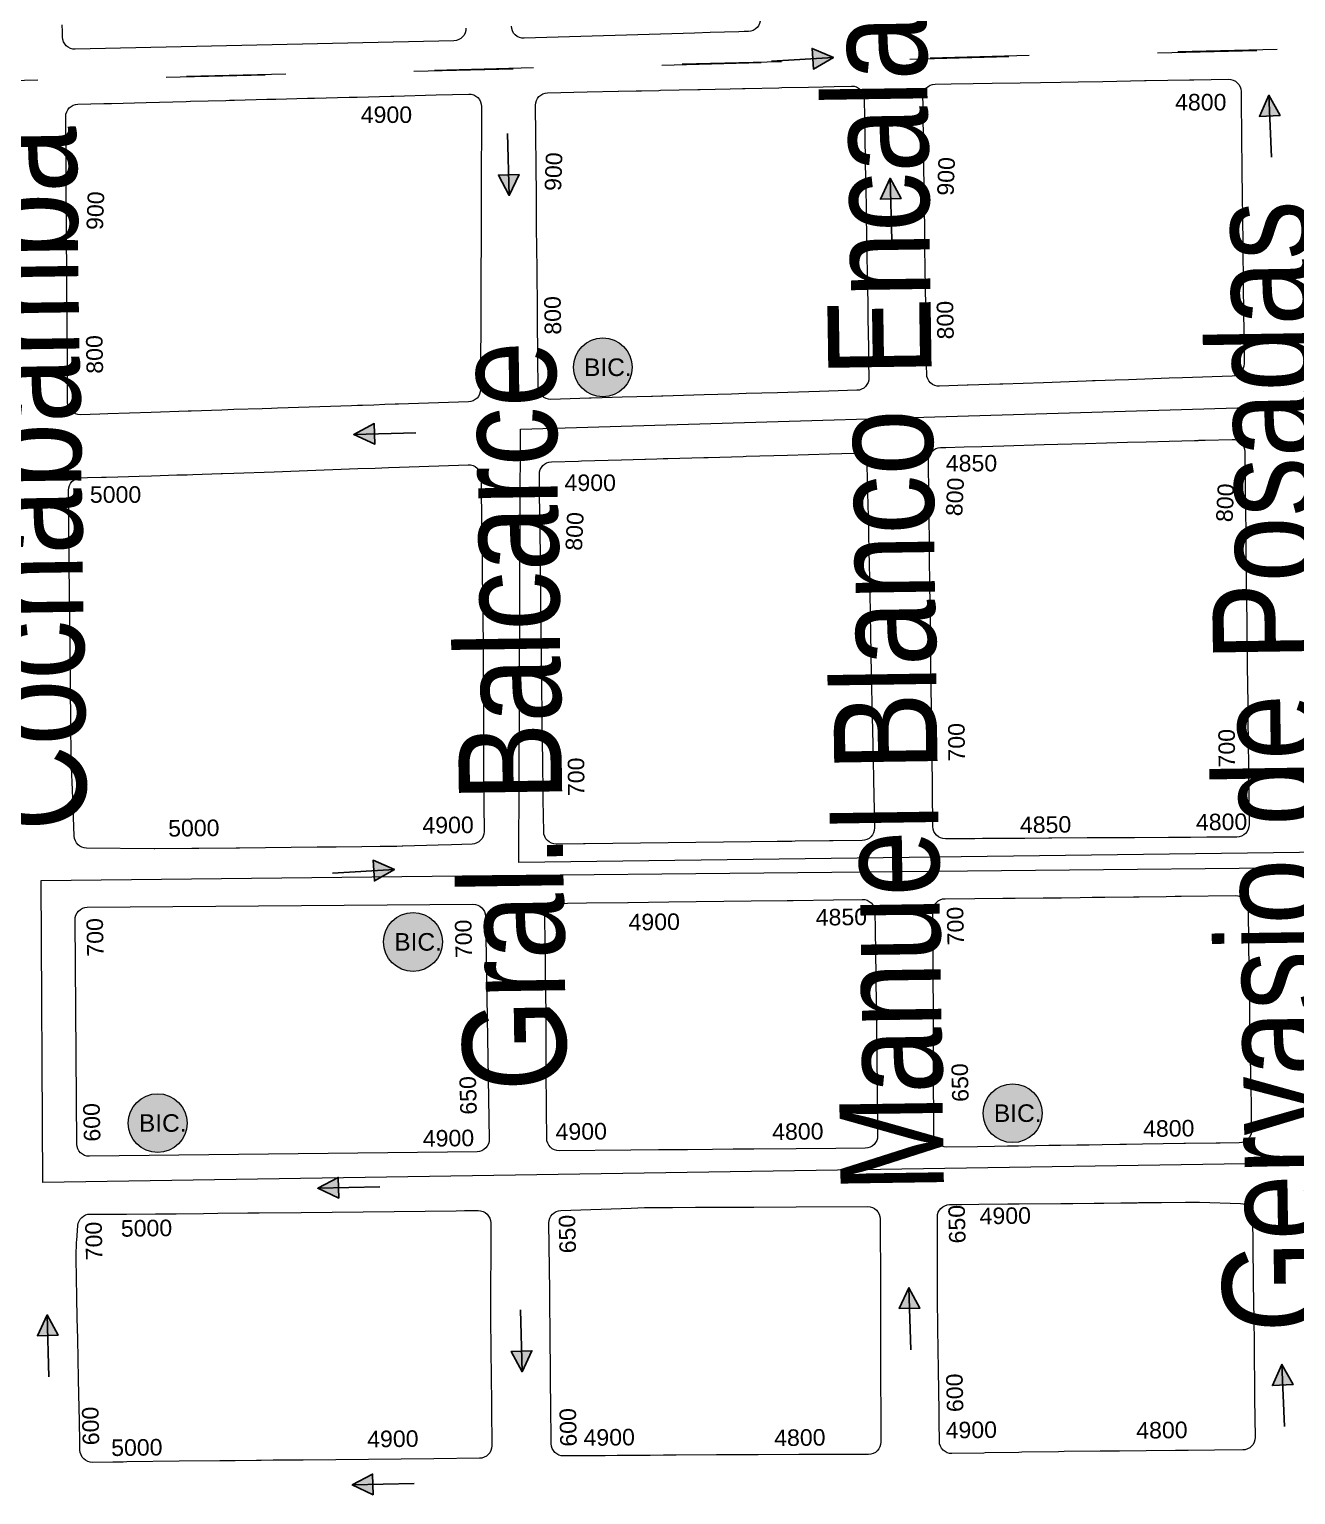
# Model space of a CAD drawing. Header units: millimetres. Extents: x 11558 to 23675, y 49449 to 61482.
# Drawn here: x 15369.5 to 15675.9, y 53978.2 to 54332.7 of the extents above; entities that cross this region are included whole.
import ezdxf

# ---------------------------------------------------------------- set-up
doc = ezdxf.new("R2010")
doc.units = ezdxf.units.MM
doc.linetypes.add('ACAD_ISO03W100', pattern=[30, 12, -18])
for name, color, linetype in [('0. plano base - nombres calles', 22, 'Continuous'), ('0. Plano Base - PLANO', 254, 'Continuous'), ('0. Plano base - sentido calles', 253, 'Continuous'), ('0.BARRIOS - DIVISIÓN', 12, 'ACAD_ISO03W100'), ('7. puesta en valor CC la lucila', 212, 'Continuous'), ('numeración', 7, 'Continuous')]:
    doc.layers.add(name, color=color, linetype=linetype)
doc.layers.add('Linea Bicentenario Original', color=7, linetype='Continuous', true_color=0x0000cc, transparency=0.5)
doc.layers.get('7. puesta en valor CC la lucila').off()
doc.styles.get("Standard").update_dxf_attribs({"font": 'arial.ttf'})

# ---------------------------------------------------------------- blocks, each defined once
blk = doc.blocks.new('MANZANAS')
at = {"layer": '0. Plano Base - PLANO', "color": 0, "linetype": 'Continuous', "lineweight": 5}
for points in [[(5635903.42, 6176533.37, -0.4135), (5635902.27, 6176529.29), (5635901.41, 6176528.82), (5635900.23, 6176528.16), (5635894.19, 6176524.78), (5635890.9, 6176522.94), (5635854.88, 6176502.8, -0.416672), (5635850.79, 6176503.98)], [(5635841.25, 6176498.52, -0.414046), (5635840.06, 6176494.45), (5635759.68, 6176450.37, -0.414922), (5635755.61, 6176451.57), (5635754.95, 6176452.76), (5635754.19, 6176454.16)]]:
    blk.add_lwpolyline(points, format="xyb", dxfattribs=at)
for points in [[(5636014.75, 6176571.38), (5636016.88, 6176567.41), (5636018.8, 6176563.81), (5636020.77, 6176560.11), (5636022.83, 6176556.25), (5636027.64, 6176547.24), (5636028.16, 6176546.27), (5636029.4, 6176543.96), (5636031.9, 6176539.27), (5636032.3, 6176538.53), (5636036.96, 6176529.8), (5636039.91, 6176524.26), (5636040.42, 6176523.31), (5636041.67, 6176520.98), (5636042.14, 6176520.1), (5636045.77, 6176513.3, -0.407339), (5636044.6, 6176509.27), (5636034.15, 6176503.37), (5636031.29, 6176501.76), (5636022.74, 6176496.93), (5636019.95, 6176495.36), (5636015.72, 6176492.97), (5636015.35, 6176492.77), (5636015.13, 6176492.64), (5636013.78, 6176491.88), (5636004.85, 6176486.83), (5635996.26, 6176481.98), (5635995.58, 6176481.6), (5635988.96, 6176477.87), (5635988.73, 6176477.74), (5635982.9, 6176474.44, -0.420424), (5635978.78, 6176475.64), (5635977.89, 6176477.3), (5635974.36, 6176483.87), (5635970.98, 6176490.17), (5635968.94, 6176493.95), (5635964.38, 6176502.45), (5635962.34, 6176506.25), (5635959.73, 6176511.11), (5635955.04, 6176519.85), (5635954.83, 6176520.24), (5635951.45, 6176526.53), (5635949.58, 6176530.03), (5635948.3, 6176532.4), (5635947.63, 6176533.65), (5635947.34, 6176534.2), (5635947.04, 6176534.74, -0.413214), (5635948.26, 6176538.8), (5635951.64, 6176540.64), (5635956.37, 6176543.2), (5635960.36, 6176545.37), (5635966.39, 6176548.62), (5635975, 6176553.28), (5635978.67, 6176555.27), (5635983.92, 6176558.11), (5635992.79, 6176562.92), (5635993.2, 6176563.14), (5636002.4, 6176568.12), (5636002.86, 6176568.37), (5636003.33, 6176568.62), (5636010.68, 6176572.6, -0.415913)], [(5635866, 6176493.72), (5635874.36, 6176498.31), (5635881.01, 6176501.95), (5635881.06, 6176501.97), (5635884.79, 6176504.02), (5635885.94, 6176504.65), (5635889.62, 6176506.66), (5635889.95, 6176506.85), (5635897.92, 6176511.22), (5635898.35, 6176511.45), (5635901.57, 6176513.22), (5635904.72, 6176514.94), (5635907.37, 6176516.39), (5635907.9, 6176516.69), (5635915.1, 6176520.63), (5635915.71, 6176520.97), (5635921.38, 6176524.07), (5635924.48, 6176525.77), (5635926.84, 6176527.06), (5635930.52, 6176529.08, -0.415807), (5635934.6, 6176527.88), (5635936.92, 6176523.61), (5635941.63, 6176514.88), (5635944.2, 6176510.14), (5635946.8, 6176505.34), (5635949.11, 6176501.05), (5635949.48, 6176500.38), (5635953.47, 6176493), (5635954.01, 6176492.01), (5635958.53, 6176483.66), (5635959.98, 6176480.98), (5635963.31, 6176474.81), (5635964.91, 6176471.85), (5635966.78, 6176468.4, -0.410442), (5635965.6, 6176464.35), (5635957.68, 6176459.94), (5635950.99, 6176456.21), (5635948.78, 6176454.97), (5635945.48, 6176453.13), (5635942.2, 6176451.3), (5635939.1, 6176449.57), (5635933.34, 6176446.36), (5635924.6, 6176441.48), (5635924.31, 6176441.32), (5635922.38, 6176440.25), (5635922.2, 6176440.15), (5635915.97, 6176436.67), (5635911.75, 6176434.32), (5635909.4, 6176433.01), (5635909.06, 6176432.81), (5635900.91, 6176428.27, -0.420115), (5635896.8, 6176429.48), (5635893.53, 6176435.63), (5635893.37, 6176435.93), (5635892.81, 6176436.98), (5635889.63, 6176442.97), (5635888.05, 6176445.94), (5635883.35, 6176454.77), (5635878.66, 6176463.6), (5635875.06, 6176470.37), (5635864.79, 6176489.68, -0.410493)], [(5636097.03, 6176410.82), (5636090.63, 6176407.45), (5636087.13, 6176405.61), (5636083.17, 6176403.52), (5636082.37, 6176403.09), (5636075.14, 6176399.28), (5636074.43, 6176398.91), (5636068.89, 6176395.99), (5636068.61, 6176395.84), (5636065.9, 6176394.41), (5636065.01, 6176393.94), (5636057.4, 6176389.93), (5636056.79, 6176389.6), (5636051.67, 6176386.9), (5636048.03, 6176384.98), (5636042.58, 6176382.11), (5636040.96, 6176381.25), (5636040.65, 6176381.09), (5636034.63, 6176377.92, -0.412496), (5636030.59, 6176379.16), (5636022.24, 6176394.76), (5636021.9, 6176395.39), (5636017.74, 6176403.18), (5636017.05, 6176404.47), (5636012.33, 6176413.28), (5636009.16, 6176419.21), (5636007.5, 6176422.32), (5636002.89, 6176430.94), (5635999.98, 6176436.37), (5635998.04, 6176440), (5635992.86, 6176449.69), (5635988.75, 6176457.36, -0.409468), (5635989.94, 6176461.4), (5635991.07, 6176462.03), (5635994.94, 6176464.18), (5635998.66, 6176466.24), (5636003.31, 6176468.83), (5636011.85, 6176473.57), (5636020.65, 6176478.46), (5636029.49, 6176483.37), (5636033.43, 6176485.56), (5636038.33, 6176488.28), (5636043.71, 6176491.27), (5636044.45, 6176491.68), (5636044.59, 6176491.76), (5636045.97, 6176492.53), (5636051.63, 6176495.67, -0.418845), (5636055.73, 6176494.46), (5636056.52, 6176492.98), (5636060.67, 6176485.22), (5636061.76, 6176483.18), (5636065.73, 6176475.75), (5636067.18, 6176473.05), (5636070.38, 6176467.07), (5636075.23, 6176457.99), (5636079.67, 6176449.69), (5636080.26, 6176448.58), (5636084.45, 6176440.74), (5636085.98, 6176437.88), (5636089.27, 6176431.74), (5636091.23, 6176428.06), (5636092.55, 6176425.6), (5636094.41, 6176422.12), (5636094.45, 6176422.03), (5636098.27, 6176414.89, -0.415875)], [(5635853.35, 6176483.4), (5635863.15, 6176464.36), (5635863.23, 6176464.22), (5635867.77, 6176455.4), (5635872.41, 6176446.38), (5635874.02, 6176443.25), (5635876.63, 6176438.2), (5635876.88, 6176437.71), (5635877.54, 6176436.42), (5635881.56, 6176428.62), (5635884.7, 6176422.53, -0.403567), (5635883.5, 6176418.54), (5635868.68, 6176410.21), (5635867.99, 6176409.82), (5635865.81, 6176408.6), (5635863.5, 6176407.3), (5635861.08, 6176405.94), (5635860.06, 6176405.37), (5635858.77, 6176404.64), (5635843.15, 6176395.86), (5635841.88, 6176395.14), (5635839.93, 6176394.05), (5635833.93, 6176390.68), (5635831.42, 6176389.27), (5635824.93, 6176385.62), (5635824.33, 6176385.28), (5635816.48, 6176380.87), (5635807.34, 6176375.73), (5635805.68, 6176374.8), (5635801.59, 6176372.5, -0.421935), (5635797.46, 6176373.71), (5635795.14, 6176378.1), (5635793.25, 6176381.7), (5635792.71, 6176382.71), (5635789.05, 6176389.64), (5635788.61, 6176390.47), (5635785.55, 6176396.28), (5635782.28, 6176402.47), (5635779.21, 6176408.28), (5635776.03, 6176414.3), (5635775.89, 6176414.56), (5635774.65, 6176416.92), (5635772.55, 6176420.9), (5635772.4, 6176421.17), (5635771.32, 6176423.23), (5635770.92, 6176423.98), (5635765.19, 6176434.84, -0.408607), (5635766.39, 6176438.86), (5635771.91, 6176441.92), (5635772.48, 6176442.23), (5635773.49, 6176442.79), (5635780.89, 6176446.88), (5635789.32, 6176451.54), (5635790.29, 6176452.07), (5635797.73, 6176456.18), (5635798.54, 6176456.63), (5635799.59, 6176457.21), (5635806.4, 6176460.98), (5635807.49, 6176461.58), (5635808.34, 6176462.05), (5635815.07, 6176465.77), (5635815.88, 6176466.22), (5635816.5, 6176466.56), (5635823.87, 6176470.63), (5635824.45, 6176470.95), (5635825.58, 6176471.58), (5635832.7, 6176475.52), (5635833.36, 6176475.88), (5635842.32, 6176480.83), (5635849.23, 6176484.65, -0.422841)], [(5635947.58, 6176334.63), (5635943.95, 6176341.42), (5635942.68, 6176343.78), (5635941.8, 6176345.44), (5635941.02, 6176346.88), (5635939.55, 6176349.64), (5635935.04, 6176358.06), (5635930.14, 6176367.22), (5635925.48, 6176375.94), (5635920.69, 6176384.89), (5635916.04, 6176393.59), (5635910.99, 6176403.03), (5635909.27, 6176406.24), (5635907.37, 6176409.79), (5635906.78, 6176410.89, -0.40937), (5635907.97, 6176414.93), (5635913.71, 6176418.12), (5635914.31, 6176418.46), (5635922.83, 6176423.19), (5635927.73, 6176425.92), (5635927.86, 6176425.99), (5635930.29, 6176427.34), (5635931.65, 6176428.1), (5635932.59, 6176428.62), (5635940.21, 6176432.85), (5635940.44, 6176432.99), (5635941.12, 6176433.36), (5635948.55, 6176437.49), (5635949.21, 6176437.86), (5635957.94, 6176442.72), (5635966.82, 6176447.65), (5635972.04, 6176450.55, -0.415493), (5635976.13, 6176449.37), (5635980.78, 6176440.88), (5635981.97, 6176438.71), (5635986.14, 6176431.06), (5635987.58, 6176428.44), (5635991.11, 6176421.97), (5635993.2, 6176418.15), (5635993.47, 6176417.64), (5635995.63, 6176413.68), (5636000.36, 6176405.03), (5636005.29, 6176395.99), (5636010.16, 6176387.08), (5636012.79, 6176382.26), (5636014.29, 6176379.51), (5636018.19, 6176372.36, -0.416912), (5636016.97, 6176368.28), (5636010.77, 6176364.97), (5636010, 6176364.56), (5636002.64, 6176360.63), (5636001.95, 6176360.26), (5635998.82, 6176358.59), (5635993.25, 6176355.61), (5635975.57, 6176346.17), (5635957.82, 6176336.69), (5635957.43, 6176336.49), (5635951.64, 6176333.39, -0.413974)], [(5635933.56, 6176324), (5635929.26, 6176321.59), (5635926.42, 6176320), (5635918.94, 6176315.8), (5635918.81, 6176315.74), (5635917.65, 6176315.08), (5635914.11, 6176313.18), (5635910.19, 6176311.1), (5635904.76, 6176308.21), (5635902.11, 6176306.79), (5635901.44, 6176306.43), (5635900.69, 6176306.03), (5635884.09, 6176297.19), (5635883.83, 6176297.05), (5635883.36, 6176296.8), (5635875.39, 6176292.56), (5635874.95, 6176292.32), (5635873.89, 6176291.75), (5635865.96, 6176287.59), (5635865.81, 6176287.52), (5635851.25, 6176280.11, -0.400056), (5635847.29, 6176281.3), (5635843.86, 6176287.3), (5635841.73, 6176291.03), (5635838.98, 6176295.84), (5635837.69, 6176298.2), (5635837.61, 6176298.36), (5635834.11, 6176304.9), (5635834.03, 6176305.05), (5635829.58, 6176313.39), (5635829.53, 6176313.49), (5635826.24, 6176319.65), (5635826.01, 6176320.08), (5635824.74, 6176322.46), (5635822.63, 6176326.42), (5635822.13, 6176327.34), (5635820.94, 6176329.59), (5635820, 6176331.36), (5635819.2, 6176332.86), (5635815.91, 6176339.05), (5635815.23, 6176340.32), (5635814.57, 6176341.56), (5635811.52, 6176347.3), (5635810.55, 6176349.12), (5635807.66, 6176354.55), (5635807.46, 6176354.93, -0.408462), (5635808.65, 6176358.96), (5635810.09, 6176359.76), (5635813.09, 6176361.43), (5635814.07, 6176361.98), (5635816.51, 6176363.34), (5635821.05, 6176365.87), (5635823.64, 6176367.31), (5635825.46, 6176368.32), (5635829.01, 6176370.31), (5635829.06, 6176370.33), (5635829.56, 6176370.61), (5635830.16, 6176370.95), (5635831.18, 6176371.51), (5635832.37, 6176372.17), (5635838.38, 6176375.54), (5635838.65, 6176375.69), (5635841.04, 6176377.05), (5635849.54, 6176381.87), (5635854.78, 6176384.84), (5635867.16, 6176391.85), (5635870.83, 6176393.93), (5635873.63, 6176395.52), (5635875.97, 6176396.84), (5635890.42, 6176405.02, -0.420972), (5635894.54, 6176403.83), (5635896.51, 6176400.16), (5635898.78, 6176395.92), (5635901.55, 6176390.75), (5635903.67, 6176386.81), (5635905.5, 6176383.4), (5635908.24, 6176378.3), (5635910.96, 6176373.22), (5635913.64, 6176368.12), (5635917.67, 6176360.46), (5635922.54, 6176351.22), (5635926.88, 6176342.96), (5635931.71, 6176333.79), (5635934.75, 6176328.02, -0.406458)], [(5636107.31, 6176396.91), (5636111.65, 6176388.84), (5636114.05, 6176384.39), (5636115.91, 6176380.93), (5636117.66, 6176377.68), (5636119.76, 6176373.78), (5636122.35, 6176368.97), (5636124.72, 6176364.6), (5636126.17, 6176361.92), (5636128.31, 6176357.97), (5636129.76, 6176355.3), (5636131.07, 6176352.87), (5636132.87, 6176349.55, -0.414838), (5636131.65, 6176345.48), (5636127.56, 6176343.27), (5636126.98, 6176342.97), (5636126.74, 6176342.84), (5636120.2, 6176339.31), (5636119.86, 6176339.13), (5636111, 6176334.35), (5636107.61, 6176332.52), (5636106.21, 6176331.77), (5636102.42, 6176329.72), (5636099.63, 6176328.22), (5636097.03, 6176326.82), (5636093.55, 6176324.94), (5636091.28, 6176323.72), (5636091.08, 6176323.61), (5636088.2, 6176322.06), (5636084.58, 6176320.11), (5636082.29, 6176318.88), (5636079.46, 6176317.35), (5636075.85, 6176315.41), (5636069.28, 6176311.87, -0.417129), (5636065.2, 6176313.11), (5636057.29, 6176328.17), (5636053.74, 6176334.92), (5636052.57, 6176337.13), (5636050.63, 6176340.84), (5636047.89, 6176346.05), (5636040.01, 6176361, -0.413685), (5636041.26, 6176365.05), (5636047.6, 6176368.4), (5636053.61, 6176371.59), (5636056.25, 6176372.99), (5636062.23, 6176376.15), (5636062.37, 6176376.23), (5636065.08, 6176377.67), (5636066.16, 6176378.25), (5636070.13, 6176380.38), (5636072.68, 6176381.75), (5636074.08, 6176382.5), (5636075.39, 6176383.2), (5636081.5, 6176386.48), (5636082.69, 6176387.12), (5636088.49, 6176390.22), (5636090.4, 6176391.25), (5636091.66, 6176391.92), (5636103.25, 6176398.13, -0.413765)], [(5635982.44, 6176269.13), (5635979.23, 6176275.23), (5635978.92, 6176275.82), (5635974.87, 6176283.5), (5635974.51, 6176284.19), (5635972.41, 6176288.19), (5635969.73, 6176293.28), (5635969.57, 6176293.57), (5635969.3, 6176294.09), (5635965.16, 6176301.87), (5635963.94, 6176304.15), (5635961.98, 6176307.82), (5635960.38, 6176310.82), (5635957.26, 6176316.68, -0.412408), (5635958.47, 6176320.73), (5635960.71, 6176321.94), (5635964.71, 6176324.11), (5635973.53, 6176328.86), (5635973.62, 6176328.91), (5635982.28, 6176333.54), (5635999.87, 6176342.95), (5636007.56, 6176347.07), (5636008.81, 6176347.74), (5636017.45, 6176352.36), (5636023.54, 6176355.66, -0.415258), (5636027.61, 6176354.44), (5636029.72, 6176350.52), (5636030.22, 6176349.59), (5636030.37, 6176349.31), (5636031.66, 6176346.9), (5636035.56, 6176339.64), (5636040.37, 6176330.68), (5636041.64, 6176328.32), (5636043.16, 6176325.49), (5636045.07, 6176321.91), (5636046.97, 6176318.34), (5636047.48, 6176317.37), (5636048.49, 6176315.47), (5636049.04, 6176314.44), (5636050.47, 6176311.74), (5636053.18, 6176306.64, -0.414367), (5636051.94, 6176302.58), (5636045.64, 6176299.24), (5636037.18, 6176294.75), (5636028.1, 6176289.94), (5636023.66, 6176287.58), (5636019.27, 6176285.25), (5636013.93, 6176282.42), (5636012.51, 6176281.67), (5636010.43, 6176280.56), (5636010.13, 6176280.4), (5636009.56, 6176280.1), (5636008.44, 6176279.51), (5636007.73, 6176279.13), (5636001.85, 6176276.01), (5635986.5, 6176267.87, -0.415061)], [(5636142.64, 6176331.28), (5636149.87, 6176317.74), (5636152.87, 6176312.12), (5636154.05, 6176309.92), (5636157.54, 6176303.39), (5636159.33, 6176300.03), (5636161.22, 6176296.5), (5636163.46, 6176292.3), (5636167.91, 6176283.97, -0.414824), (5636166.67, 6176279.9), (5636160.65, 6176276.7), (5636155, 6176273.7), (5636152.28, 6176272.25), (5636146.05, 6176268.94), (5636140.34, 6176265.91), (5636137.12, 6176264.19), (5636136.18, 6176263.69), (5636128.52, 6176259.63), (5636127.29, 6176258.97), (5636119.47, 6176254.74), (5636118.86, 6176254.41), (5636111.7, 6176250.53), (5636111.37, 6176250.34), (5636104.62, 6176246.69, -0.41576), (5636100.55, 6176247.91), (5636098.37, 6176251.98), (5636097.13, 6176254.29), (5636092.38, 6176263.17), (5636087.65, 6176272), (5636084.16, 6176278.53), (5636082.96, 6176280.82), (5636081.24, 6176284.11), (5636079.12, 6176288.14), (5636075.1, 6176295.82, -0.410314), (5636076.33, 6176299.85), (5636078.88, 6176301.23), (5636082.57, 6176303.19), (5636088.78, 6176306.5), (5636091.21, 6176307.79), (5636100.08, 6176312.52), (5636100.76, 6176312.88), (5636102.66, 6176313.89), (5636107.21, 6176316.31), (5636107.76, 6176316.6), (5636109.06, 6176317.3), (5636109.31, 6176317.43), (5636112.92, 6176319.35), (5636116.41, 6176321.21), (5636116.72, 6176321.38), (5636117.88, 6176321.99), (5636121.34, 6176323.83), (5636121.6, 6176323.97), (5636126.76, 6176326.71), (5636129.75, 6176328.3), (5636138.7, 6176332.57, -0.401008)], [(5635856.76, 6176263.44, -0.414228), (5635858.01, 6176267.5), (5635940.47, 6176311.19, -0.411556), (5635944.51, 6176309.97), (5635970.18, 6176262.57, -0.415802), (5635968.96, 6176258.5), (5635886.23, 6176214.27, -0.415273), (5635882.16, 6176215.51)], [(5636063, 6176289.06), (5636070.56, 6176274.64), (5636075.43, 6176265.34), (5636077.33, 6176261.71), (5636078.25, 6176259.96), (5636080.11, 6176256.41), (5636081.26, 6176254.2), (5636084.69, 6176247.65), (5636088.06, 6176241.23, -0.414364), (5636086.79, 6176237.18), (5636085.72, 6176236.62), (5636080.62, 6176233.95), (5636075.43, 6176231.24), (5636071.83, 6176229.36), (5636063.14, 6176224.81), (5636061.58, 6176223.99), (5636054.22, 6176220.14), (5636045.56, 6176215.57), (5636042.86, 6176214.14), (5636040, 6176212.62), (5636036.42, 6176210.73), (5636032.97, 6176208.9), (5636030.35, 6176207.51), (5636026.94, 6176205.71), (5636021.52, 6176202.85, -0.413329), (5636017.47, 6176204.09), (5636016.37, 6176206.16), (5636015.97, 6176206.9), (5636014.28, 6176210.07), (5636012.7, 6176213.04), (5636012.59, 6176213.25), (5636010.94, 6176216.33), (5636009.65, 6176218.76), (5636004.84, 6176227.78), (5636001.45, 6176234.16), (5636000.12, 6176236.65), (5635992.35, 6176251.22, -0.407056), (5635993.53, 6176255.24), (5636008.32, 6176263.6), (5636011.16, 6176265.2), (5636017.16, 6176268.36), (5636022.05, 6176270.93), (5636026.09, 6176273.05), (5636034.58, 6176277.52), (5636043.63, 6176282.27), (5636058.95, 6176290.32, -0.414623)], [(5636003.68, 6176192.95), (5635993.96, 6176187.78), (5635965.98, 6176172.89), (5635962.19, 6176170.87), (5635959.58, 6176169.49), (5635957.01, 6176168.12), (5635956.03, 6176167.6), (5635951.47, 6176165.17), (5635948.23, 6176163.45), (5635939.53, 6176158.8), (5635928.36, 6176152.82), (5635927.55, 6176152.39), (5635925.34, 6176151.21), (5635921.03, 6176148.91, -0.411877), (5635916.98, 6176150.12), (5635915.62, 6176152.62), (5635914.05, 6176155.49), (5635913.59, 6176156.33), (5635910.52, 6176161.97), (5635908.72, 6176165.27), (5635904.07, 6176173.8), (5635901.69, 6176178.17), (5635899.26, 6176182.64), (5635894.79, 6176190.82), (5635894.54, 6176191.29), (5635893.03, 6176194.47), (5635892.91, 6176194.78), (5635891.48, 6176198.12, -0.391253), (5635892.85, 6176201.96), (5635900.01, 6176205.69), (5635900.6, 6176206), (5635906.85, 6176209.27), (5635907.05, 6176209.37), (5635911.24, 6176211.61), (5635917.08, 6176214.72), (5635920.16, 6176216.36), (5635926.54, 6176219.76), (5635928.97, 6176221.06), (5635937.97, 6176225.85), (5635971.03, 6176243.49), (5635972.86, 6176244.46), (5635975.77, 6176246.01, -0.418467), (5635979.85, 6176244.74), (5635981.7, 6176241.14), (5635988.5, 6176227.93), (5635988.57, 6176227.8), (5635989.9, 6176225.3), (5635994.54, 6176216.56), (5635994.72, 6176216.21), (5635996.46, 6176212.94), (5636004.92, 6176197.01, -0.413909)]]:
    blk.add_lwpolyline(points, format="xyb", close=True, dxfattribs=at)
blk = doc.blocks.new('bic. original ida')
at = {"layer": 'Linea Bicentenario Original', "lineweight": 211, "true_color": 0xededed, "transparency": 33554674}
h = blk.add_hatch(color=7, dxfattribs=at)
h.dxf.hatch_style = 1
edge = h.paths.add_edge_path()
edge.add_arc((0, 0), 7.11, 0, 360)
at = {"layer": 'Linea Bicentenario Original', "color": 165, "lineweight": 9, "true_color": 0x5e67af}
blk.add_circle((0, 0), 7.11, dxfattribs=at)
at = {"layer": 'Linea Bicentenario Original', "color": 165, "lineweight": 15, "true_color": 0x5e67af, "insert": (-4.55, 2.15), "char_height": 4.25, "attachment_point": 1}
blk.add_mtext_dynamic_manual_height_columns('BIC.', width=16.4579, gutter_width=12.5, heights=[0], dxfattribs=at)
blk = doc.blocks.new('bic. original vuelta')
at = {"layer": 'Linea Bicentenario Original', "lineweight": 211, "true_color": 0xededed, "transparency": 33554674}
h = blk.add_hatch(color=7, dxfattribs=at)
h.dxf.hatch_style = 1
edge = h.paths.add_edge_path()
edge.add_arc((0, 0), 7.11, 0, 360)
at = {"layer": 'Linea Bicentenario Original', "color": 14, "lineweight": 15, "true_color": 0x8c0d0d}
blk.add_circle((0, 0), 7.11, dxfattribs=at)
at = {"layer": 'Linea Bicentenario Original', "color": 14, "lineweight": 15, "true_color": 0x8c0d0d, "insert": (-4.55, 2.15), "char_height": 4.25, "attachment_point": 1}
blk.add_mtext_dynamic_manual_height_columns('BIC.', width=16.4579, gutter_width=12.5, heights=[0], dxfattribs=at)

msp = doc.modelspace()

# ---------------------------------------------------------------- hatches: boundary and pattern name
at = {"layer": '0. Plano base - sentido calles', "linetype": 'Continuous', "lineweight": 25, "ltscale": 2, "true_color": 0x1a1a1a}
h = msp.add_hatch(color=250, dxfattribs=at)
h.dxf.hatch_style = 1
h.paths.add_polyline_path([(15564.04, 54325.9), (15558.9, 54328.09), (15559.05, 54325.6)])
h.paths.add_polyline_path([(15564.04, 54325.9), (15559.05, 54325.6), (15559.2, 54323.1)])
h = msp.add_hatch(color=250, dxfattribs=at)
h.dxf.hatch_style = 1
h.paths.add_polyline_path([(15669.44, 54316.75), (15667.16, 54311.64), (15669.66, 54311.75)])
h.paths.add_polyline_path([(15669.44, 54316.75), (15669.66, 54311.75), (15672.16, 54311.86)])
h = msp.add_hatch(color=250, dxfattribs=at)
h.dxf.hatch_style = 1
h.paths.add_polyline_path([(15485.61, 54292.51), (15487.97, 54297.58), (15485.47, 54297.51)])
h.paths.add_polyline_path([(15485.61, 54292.51), (15485.47, 54297.51), (15482.97, 54297.43)])
h = msp.add_hatch(color=250, dxfattribs=at)
h.dxf.hatch_style = 1
h.paths.add_polyline_path([(15577.77, 54296.68), (15575.42, 54291.61), (15577.92, 54291.68)])
h.paths.add_polyline_path([(15577.77, 54296.68), (15577.92, 54291.68), (15580.42, 54291.76)])
h = msp.add_hatch(color=250, dxfattribs=at)
h.dxf.hatch_style = 1
h.paths.add_polyline_path([(15447.99, 54234.7), (15453.04, 54232.31), (15452.98, 54234.81)])
h.paths.add_polyline_path([(15447.99, 54234.7), (15452.98, 54234.81), (15452.93, 54237.31)])
h = msp.add_hatch(color=250, dxfattribs=at)
h.dxf.hatch_style = 1
h.paths.add_polyline_path([(15457.81, 54129.45), (15452.66, 54131.65), (15452.82, 54129.15)])
h.paths.add_polyline_path([(15457.81, 54129.45), (15452.82, 54129.15), (15452.97, 54126.66)])
h = msp.add_hatch(color=250, dxfattribs=at)
h.dxf.hatch_style = 1
h.paths.add_polyline_path([(15439.27, 54052.33), (15444.33, 54049.94), (15444.27, 54052.44)])
h.paths.add_polyline_path([(15439.27, 54052.33), (15444.27, 54052.44), (15444.21, 54054.94)])
h = msp.add_hatch(color=250, dxfattribs=at)
h.dxf.hatch_style = 1
h.paths.add_polyline_path([(15582.32, 54028.25), (15579.97, 54023.18), (15582.47, 54023.25)])
h.paths.add_polyline_path([(15582.32, 54028.25), (15582.47, 54023.25), (15584.97, 54023.32)])
h = msp.add_hatch(color=250, dxfattribs=at)
h.dxf.hatch_style = 1
h.paths.add_polyline_path([(15373.79, 54021.67), (15371.44, 54016.61), (15373.94, 54016.68)])
h.paths.add_polyline_path([(15373.79, 54021.67), (15373.94, 54016.68), (15376.43, 54016.75)])
h = msp.add_hatch(color=250, dxfattribs=at)
h.dxf.hatch_style = 1
h.paths.add_polyline_path([(15488.73, 54007.91), (15491.09, 54012.98), (15488.59, 54012.91)])
h.paths.add_polyline_path([(15488.73, 54007.91), (15488.59, 54012.91), (15486.09, 54012.83)])
h = msp.add_hatch(color=250, dxfattribs=at)
h.dxf.hatch_style = 1
h.paths.add_polyline_path([(15672.58, 54009.68), (15670.3, 54004.58), (15672.79, 54004.69)])
h.paths.add_polyline_path([(15672.58, 54009.68), (15672.79, 54004.69), (15675.29, 54004.8)])
h = msp.add_hatch(color=250, dxfattribs=at)
h.dxf.hatch_style = 1
h.paths.add_polyline_path([(15447.6, 53980.55), (15452.66, 53978.17), (15452.6, 53980.67)])
h.paths.add_polyline_path([(15447.6, 53980.55), (15452.6, 53980.67), (15452.55, 53983.17)])
at = {"layer": 'Linea Bicentenario Original', "lineweight": 15, "true_color": 0x8c0d0d}
h = msp.add_hatch(dxfattribs=at)
h.set_pattern_fill('AR-HBONE', color=14)
h.set_pattern_definition([(45, (662.36, 938.44), (1e-14, 143.6841), [304.8, -101.6]), (135, (734.2, 1010.28), (1e-14, 143.6841), [304.8, -101.6])])
h.paths.add_polyline_path([(15503.2, 54248.23, 1), (15511.56, 54248.23, 1)])
h.paths.add_polyline_path([(15503.82, 54245.59), (15511.86, 54245.59), (15511.86, 54250.74), (15503.82, 54250.74)], flags=9)

# ---------------------------------------------------------------- linework, layer by layer
at = {"layer": '0. Plano base - sentido calles', "color": 250, "linetype": 'Continuous', "lineweight": 25, "ltscale": 2, "true_color": 0x1a1a1a}
for points in [[(15549.07, 54324.99), (15564.04, 54325.9), (15559.2, 54323.1), (15558.9, 54328.09), (15564.04, 54325.9)], [(15670.09, 54301.76), (15669.44, 54316.75), (15672.16, 54311.86), (15667.16, 54311.64), (15669.44, 54316.75)], [(15485.18, 54307.5), (15485.61, 54292.51), (15482.97, 54297.43), (15487.97, 54297.58), (15485.61, 54292.51)], [(15578.2, 54281.69), (15577.77, 54296.68), (15580.42, 54291.76), (15575.42, 54291.61), (15577.77, 54296.68)], [(15462.98, 54235.05), (15447.99, 54234.7), (15452.93, 54237.31), (15453.04, 54232.31), (15447.99, 54234.7)], [(15442.83, 54128.55), (15457.81, 54129.45), (15452.97, 54126.66), (15452.66, 54131.65), (15457.81, 54129.45)], [(15454.27, 54052.68), (15439.27, 54052.33), (15444.21, 54054.94), (15444.33, 54049.94), (15439.27, 54052.33)], [(15582.76, 54013.25), (15582.32, 54028.25), (15584.97, 54023.32), (15579.97, 54023.18), (15582.32, 54028.25)], [(15488.3, 54022.9), (15488.73, 54007.91), (15486.09, 54012.83), (15491.09, 54012.98), (15488.73, 54007.91)], [(15374.22, 54006.68), (15373.79, 54021.67), (15376.43, 54016.75), (15371.44, 54016.61), (15373.79, 54021.67)], [(15673.23, 53994.7), (15672.58, 54009.68), (15675.29, 54004.8), (15670.3, 54004.58), (15672.58, 54009.68)], [(15462.6, 53980.9), (15447.6, 53980.55), (15452.55, 53983.17), (15452.66, 53978.17), (15447.6, 53980.55)]]:
    msp.add_lwpolyline(points, dxfattribs=at)
at = {"layer": '0.BARRIOS - DIVISIÓN', "color": 14, "lineweight": 18, "ltscale": 2}
for points in [[(15243.48, 55607.68), (15214.21, 55300.54), (15052.83, 55293.83), (15112.91, 54921.92), (14987.64, 54310.9), (17059.08, 54362.46), (17585.92, 54374.44), (17552.48, 55699.13), (15243.48, 55607.68)], [(17585.92, 54374.44), (14987.64, 54310.9)]]:
    msp.add_lwpolyline(points, dxfattribs=at)
at = {"layer": 'Linea Bicentenario Original', "color": 165, "lineweight": 15, "true_color": 0x5e67af}
msp.add_lwpolyline([(17040.55, 54014.34), (16505.98, 54013.05), (16394.68, 54018.94), (15996.05, 54006.38), (15778.15, 54059.99), (15372.77, 54053.71), (15372.31, 54126.75), (15481.44, 54128), (15678.71, 54129.88), (15804.39, 54130.9), (15934.14, 54137.07), (16028.61, 54115.56), (16273.68, 54123.47), (16332.59, 54125.33), (16344.1, 54173.55), (16364.97, 54263.69), (16383.56, 54346.89), (16379.78, 54356.74), (16371.79, 54677.53), (16056.37, 54668.12), (15486.11, 54655.7), (15468.23, 55314.52)], dxfattribs=at)
at = {"layer": 'Linea Bicentenario Original', "color": 14, "lineweight": 15, "true_color": 0x8c0d0d}
msp.add_lwpolyline([(17030.34, 54095.76), (16510.55, 54095.76), (16433, 54130.27), (16029.17, 54119.52), (15933.92, 54140.66), (15802.84, 54135.15), (15487.94, 54131.14), (15488.34, 54235.98), (15959.94, 54250.02), (16055.77, 54226.42), (16214.32, 54238.48), (16240.39, 54344.73), (16252.45, 54344.4), (16242.96, 54675.72), (16496.98, 54682.46), (16486.8, 54997.12), (16232.59, 54987.87), (16074.88, 54980.26), (15748.57, 54962.35), (15474.96, 54947.17), (15468.93, 55089.76)], dxfattribs=at)

# ---------------------------------------------------------------- block references
at = {"layer": '0. Plano Base - PLANO', "color": 28, "lineweight": 5, "true_color": 0x0d0d0d, "rotation": 332.5463477508169}
msp.add_blockref('MANZANAS', (-7833237.48, -2828296.13), dxfattribs=at)
at = {"layer": '7. puesta en valor CC la lucila', "color": 250, "lineweight": 30, "rotation": 332.5463477508169}
msp.add_blockref('MANZANAS', (-7833237.48, -2828296.13), dxfattribs=at)
at = {"layer": 'Linea Bicentenario Original', "lineweight": 15}
for name, p in [('bic. original vuelta', (15508.25, 54250.93)), ('bic. original ida', (15462.32, 54111.9)), ('bic. original ida', (15400.53, 54068.07)), ('bic. original ida', (15607.43, 54070.46))]:
    msp.add_blockref(name, p, dxfattribs=at)

# ---------------------------------------------------------------- texts
at = {"layer": '0. plano base - nombres calles', "color": 250, "lineweight": 15, "true_color": 0x1a1a1a, "char_height": 25, "attachment_point": 1, "rotation": 90.8637}
for s, insert in [('{\\fArial Narrow|b0|i0|c0|p34;Manuel Blanco Encalada}', (15565.82, 54051.08)), ('{\\fArial Narrow|b0|i0|c0|p34;Cochabamba}', (15358.36, 54138.54)), ('{\\fArial Narrow|b0|i0|c0|p34;Gervasio de Posadas}', (15658.39, 54017.22)), ('{\\fArial Narrow|b0|i0|c0|p34;Gral. Balcarce}', (15474.51, 54075.6))]:
    msp.add_mtext_dynamic_manual_height_columns(s, width=329.255, gutter_width=12.5, heights=[0], dxfattribs=dict(at, insert=insert))
at = {"layer": 'numeración', "color": 251, "true_color": 0x606162, "char_height": 4, "attachment_point": 1}
for s, insert in [('4800', (15646.73, 54317.08)), ('4900', (15449.67, 54314.06)), ('4850', (15591.25, 54229.75)), ('4900', (15498.99, 54225.01)), ('5000', (15384.12, 54222.16))]:
    msp.add_mtext_dynamic_manual_height_columns(s, width=16.0314, gutter_width=12.5, heights=[0], dxfattribs=dict(at, insert=insert))
for s, insert, rotation in [('900', (15494.15, 54293.69), 87.8753), ('900', (15589.14, 54292.55), 87.8753), ('900', (15383.28, 54284.25), 87.8753), ('800', (15494.2, 54258.79), 91.0629), ('800', (15589.19, 54257.65), 91.0629), ('800', (15383.33, 54249.35), 91.0629), ('800', (15591.23, 54215.03), 87.2566), ('800', (15656.63, 54213.6), 87.2566), ('800', (15499.19, 54206.68), 87.2566), ('700', (15591.87, 54155.53), 90.4442), ('700', (15657.26, 54154.1), 90.4442), ('700', (15499.82, 54147.18), 90.4442), ('4850', (15609.15, 54142.22), 0.7114), ('4800', (15651.75, 54142.87), 0.7114), ('5000', (15403.03, 54141.38), 0.7114), ('4900', (15464.56, 54142.11), 0.7114), ('4900', (15514.45, 54118.68), 0.7114), ('4850', (15559.74, 54119.85), 0.7114), ('700', (15591.68, 54111.04), 91.3906), ('700', (15383.48, 54108.3), 91.3906), ('700', (15472.65, 54107.94), 91.3906), ('650', (15592.8, 54073.16), 91.3906), ('650', (15473.76, 54070.06), 91.3906), ('600', (15382.69, 54063.54), 91.3906), ('4900', (15496.79, 54067.98), 0.7114), ('4800', (15549.2, 54067.98), 0.7114), ('4800', (15638.96, 54068.71), 0.7114), ('4900', (15464.66, 54066.35), 0.7114), ('650', (15592.06, 54038.91), 91.3906), ('4900', (15599.4, 54047.59), 0.7114), ('700', (15383.19, 54034.84), 91.3906), ('5000', (15391.58, 54044.58), 0.7114), ('650', (15497.77, 54036.52), 91.3906), ('600', (15591.52, 53998.11), 91.3906), ('600', (15382.4, 53990.08), 91.3906), ('600', (15497.96, 53989.74), 91.3906), ('4900', (15451.2, 53993.61), 0.7114), ('4900', (15503.56, 53993.97), 0.7114), ('4800', (15549.69, 53993.91), 0.7114), ('4900', (15591.18, 53995.77), 0.7114), ('4800', (15637.31, 53995.72), 0.7114), ('5000', (15389.24, 53991.52), 0.7114)]:
    msp.add_mtext_dynamic_manual_height_columns(s, width=16.0314, gutter_width=12.5, heights=[0], dxfattribs=dict(at, insert=insert, rotation=rotation))

doc.saveas('drawing.dxf')
